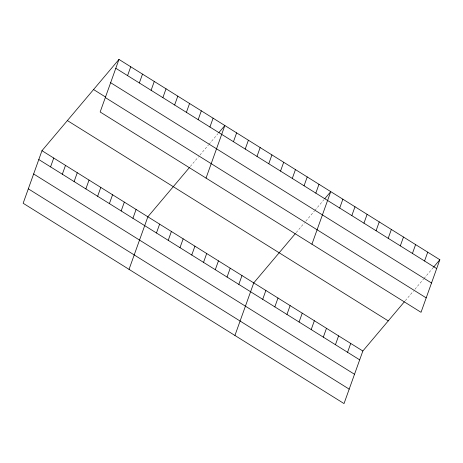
<?xml version="1.0" encoding="UTF-8"?>
<svg xmlns="http://www.w3.org/2000/svg" width="463" height="463" viewBox="0 0 463 463"><rect width="100%" height="100%" fill="white"/><g stroke="black" fill="none" stroke-linecap="round" stroke-linejoin="round"><path stroke-width="0.35" stroke-dasharray="2.31 1.74" d="M190.287 166.506L198.581 156.679M199.906 155.111L208.529 144.89M208.981 144.352L218.056 133.593M296.181 232.611L304.469 222.784M305.794 221.21L314.418 210.995M314.869 210.457L323.944 199.698M405.275 300.713L413.569 290.886M414.894 289.317L423.512 279.096M423.969 278.558L433.044 267.805"/><path stroke-width="0.69" d="M118.974 59.426L100.153 111.994L421.029 312.305L439.85 259.737L118.974 59.426L41.971 150.695L23.15 203.263L344.026 403.574L362.847 351.006L404.402 301.749M50.571 166.883L53.737 158.039M62.337 174.227L65.503 165.384M74.103 181.571L77.269 172.734M85.869 188.916L89.035 180.078M127.574 75.614L130.74 66.77M97.635 196.26L100.801 187.422M139.34 82.958L142.506 74.115M109.401 203.61L112.567 194.767M151.106 90.302L154.272 81.459M121.167 210.954L124.333 202.111M162.872 97.647L166.038 88.803M132.927 218.299L136.093 209.455M174.638 104.991L177.804 96.148M129.038 269.368L147.859 216.8L189.419 167.542M186.398 112.335L189.57 103.492M156.459 232.987L159.625 224.144M198.164 119.68L201.33 110.836M168.225 240.332L171.391 231.488M209.93 127.024L213.096 118.181M179.991 247.676L183.157 238.833M206.041 178.099L224.862 125.525L218.964 132.522M191.757 255.02L194.923 246.177M233.462 141.713L236.628 132.875M203.523 262.365L206.689 253.521M245.228 149.057L248.394 140.22M215.289 269.709L218.455 260.866M256.994 156.407L260.16 147.564M227.055 277.053L230.221 268.21M268.76 163.752L271.926 154.908M238.821 284.398L241.987 275.554M280.526 171.096L283.692 162.253M234.926 335.467L253.753 282.899L295.307 233.647M292.292 178.44L295.458 169.597M262.706 299.312L265.872 290.469M304.058 185.785L307.224 176.941M274.831 306.876L277.997 298.033M315.818 193.129L318.984 184.286M311.929 244.198L330.75 191.63L324.852 198.621M286.95 314.446L290.116 305.603M339.709 208.037L342.875 199.194M299.075 322.011L302.241 313.167M351.828 215.608L354.994 206.764M311.194 329.581L314.36 320.737M363.953 223.172L367.118 214.328M323.319 337.145L326.484 328.302M376.072 230.742L379.238 221.899M335.438 344.715L338.603 335.872M388.197 238.306L391.362 229.463M347.563 352.279L350.728 343.436M400.316 245.876L403.481 237.033M412.44 253.44L415.606 244.603M424.559 261.01L427.725 252.167M433.495 267.267L439.85 259.737M115.808 68.269L436.684 268.575M110.64 82.698L431.516 283.009M93.561 89.544L105.327 96.889M105.321 97.566L426.191 297.871M67.384 120.577L388.26 320.888M41.971 150.695L362.847 351.006M38.805 159.538L359.682 359.849M33.637 173.966L354.513 374.278M28.318 188.835L349.195 389.146"/></g></svg>
